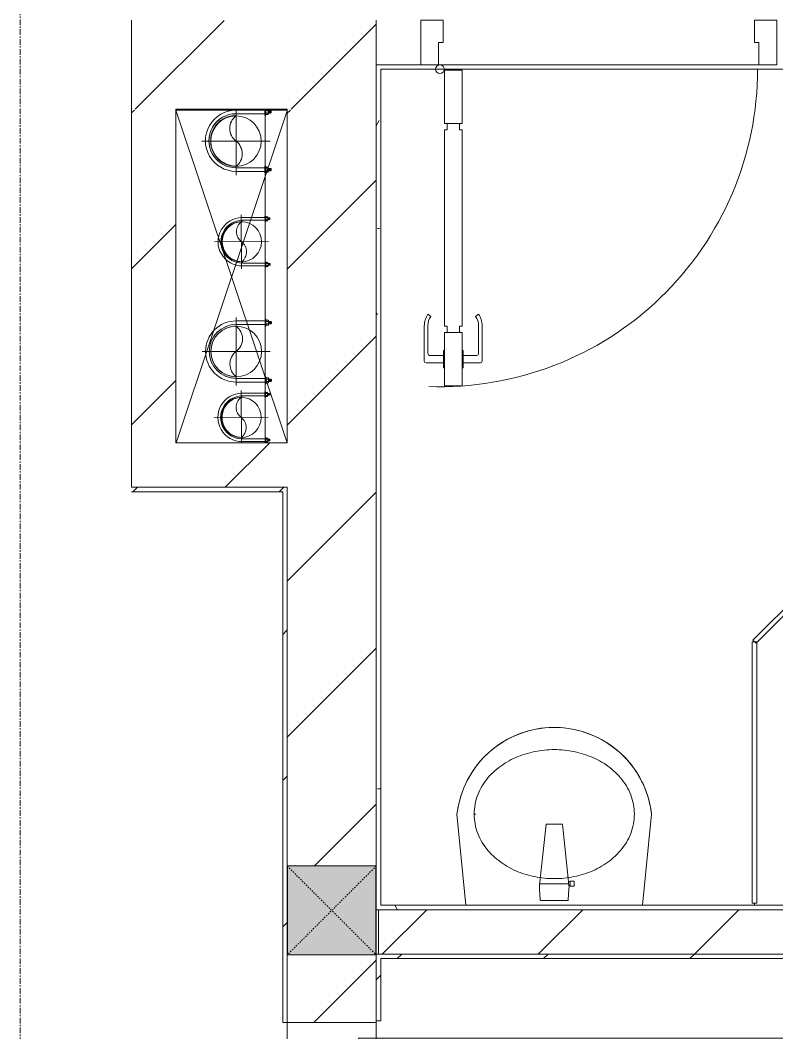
# Model space of a CAD drawing. Header units: millimetres. Extents: x 5121 to 246734, y -48180 to 129206.
# Drawn here: x 118253 to 119953, y 56460 to 58737 of the extents above; entities that cross this region are included whole.
import ezdxf

# ---------------------------------------------------------------- set-up
doc = ezdxf.new("R2010")
doc.units = ezdxf.units.MM
for name, pattern in [('Dash', [6, 3, -3]), ('Grid Line', [22.225, 12.7, -3.175, 3.175, -3.175]), ('IMPORT-CENTER _3_', [10.16, 6.35, -1.27, 1.27, -1.27])]:
    doc.linetypes.add(name, pattern=pattern)
for name, color, linetype, lineweight in [('0-1', 7, 'Continuous', 5), ('0-2', 50, 'Continuous', 9), ('A-DETL-GENF', 92, 'Continuous', 9), ('A-DETL-GENF-1', 50, 'Continuous', 9), ('A-DOOR', 31, 'Continuous', 9), ('A-DOOR-1', 253, 'Continuous', 9), ('A-DOOR-2', 50, 'Continuous', 9), ('A-DOOR-FRAM', 31, 'Continuous', 9), ('A-FLOR-1', 50, 'Continuous', 9), ('A-GLAZ-CURT-1', 253, 'Continuous', 9), ('A-GLAZ-CURT-2', 50, 'Continuous', 9), ('A-WALL', 113, 'Continuous', 9), ('A-WALL-1', 250, 'Continuous', 18), ('A-WALL-PATT-1', 9, 'Continuous', 9), ('A-WALL-PATT-2', 50, 'Continuous', 9), ('A-WALL-PATT-3', 111, 'Continuous', 9), ('G-IMPT', 8, 'Continuous', 9), ('G-IMPT-2', 8, 'IMPORT-CENTER _3_', 9), ('M-EQPM', 50, 'Continuous', 9), ('P-SANR-FIXT-1', 253, 'Continuous', 9), ('P-SANR-FIXT-2', 221, 'Continuous', 9), ('S-COLS', 52, 'Continuous', 9), ('S-COLS-1', 7, 'Continuous', 5), ('S-COLS-5', 52, 'Continuous', 25), ('S-COLS-6', 52, 'Dash', 9), ('S-COLS-HDLN', 52, 'Dash', 9), ('S-GRID-1', 1, 'Grid Line', 9)]:
    doc.layers.add(name, color=color, linetype=linetype, lineweight=lineweight)
pattern_1 = [(45, (0, 0), (-164.40233, 164.40233), [])]
pattern_2 = [(0, (0, 0), (1259.84, 314.96), [103.937, -840.943, 103.937, -840.943, -5039.36]), (0, (0, 0), (1259.84, 314.96), [-1889.76, 103.937, -1785.823, 103.937, -840.943, -2204.72]), (0, (0, 0), (1259.84, 314.96), [-4724.4, 103.937, -525.983, 103.937, -1470.863]), (120, (472.44, 157.48), (-902.68336, 933.57344), [103.937, -840.943, 103.937, -5880.303]), (120, (472.44, 157.48), (-902.68336, 933.57344), [-1048.817, -840.943, 103.937, -1785.823, -3149.6]), (120, (472.44, 157.48), (-902.68336, 933.57344), [-3779.52, 103.937, -840.943, 103.937, -2100.783]), (120, (472.44, 157.48), (-902.68336, 933.57344), [-4828.337, -525.983, 103.937, -1470.863]), (240, (629.92, 787.4), (-357.15664, -1248.53344), [103.937, -840.943, 103.937, -5880.303]), (240, (629.92, 787.4), (-357.15664, -1248.53344), [-1048.817, -840.943, 103.937, -1785.823, -3149.6]), (240, (629.92, 787.4), (-357.15664, -1248.53344), [-3779.52, 103.937, -840.943, 103.937, -2100.783]), (240, (629.92, 787.4), (-357.15664, -1248.53344), [-4828.337, -525.983, 103.937, -1470.863])]
pattern_3 = [(45, (0, 0), (-175.3625, 175.3625), [])]

# ---------------------------------------------------------------- blocks, each defined once
blk = doc.blocks.new('NCV_TKTC_KET CAU_rvt-1-TKCS_MB TỔNG THỂ TẦNG 1')
at = {"layer": 'A-FLOR-1'}
blk.add_line((118602.5, 58534.9), (118852.5, 58534.9), dxfattribs=at)
blk = doc.blocks.new('DOOR_CW_01 CANH MO-PANEL KINH - DIG_02-800x2200-CỬA NHÔM KÍNH-401063-TKCS_MB TỔNG THỂ TẦNG 1')
at = {"layer": 'A-DETL-GENF-1'}
for p, q in [((-347, -182), (-347, -62)), ((-347, -62), (-307, -62)), ((-307, -62), (-307, -182)), ((-307, -182), (-347, -182)), ((-341, -196), (-341, -182)), ((-341, -182), (-313, -182)), ((-313, -182), (-313, -196)), ((-347, -196), (-341, -196)), ((-347, -638), (-347, -196)), ((-307, -196), (-313, -196)), ((-307, -196), (-307, -638)), ((-383.9, -611.2), (-377.3, -615.8)), ((-270.1, -611.2), (-276.7, -615.8)), ((-392, -637), (-392, -716.5)), ((-384, -699.5), (-384, -637)), ((-270, -699.5), (-270, -637)), ((-262, -637), (-262, -716.5)), ((-347, -638), (-341, -638)), ((-307, -652), (-347, -652)), ((-347, -652), (-347, -772)), ((-341, -652), (-341, -638)), ((-313, -652), (-341, -652)), ((-307, -638), (-313, -638)), ((-313, -638), (-313, -652)), ((-307, -772), (-307, -652)), ((-349, -703.5), (-380, -703.5)), ((-349, -692.2), (-349, -731.8)), ((-347, -692.2), (-349, -692.2)), ((-347, -692.2), (-347, -731.8)), ((-307, -692.2), (-307, -731.8)), ((-307, -692.2), (-305, -692.2)), ((-305, -692.2), (-305, -731.8)), ((-305, -703.5), (-274, -703.5)), ((-349, -720.5), (-388, -720.5)), ((-305, -720.5), (-266, -720.5)), ((-349, -731.8), (-347, -731.8)), ((-305, -731.8), (-307, -731.8)), ((-347, -772), (-307, -772))]:
    blk.add_line(p, q, dxfattribs=at)
blk.add_circle((-357, -60), 10, dxfattribs=at)
for centre, radius, start, end in [((-357, -60), 714, 268, 0), ((-347, -637), 45, 145, 180), ((-307, -637), 45, 360, 35), ((-347, -637), 37, 145, 180), ((-307, -637), 37, 0, 35), ((-380, -699.5), 4, 180, 270), ((-274, -699.5), 4, 270, 0), ((-388, -716.5), 4, 180, 270), ((-266, -716.5), 4, 270, 0)]:
    blk.add_arc(centre, radius, start, end, dxfattribs=at)
at = {"layer": 'A-DOOR-2'}
for p, q in [((-400, -50), (-400, 50)), ((-400, 50), (-350, 50)), ((-350, 50), (-350, 0)), ((350, 0), (350, 50)), ((350, 50), (400, 50)), ((400, 50), (400, -50)), ((-360, 0), (-360, -50)), ((-350, 0), (-360, 0)), ((360, 0), (350, 0)), ((360, -50), (360, 0)), ((-360, -50), (-400, -50)), ((-357, -50), (-332, -50)), ((400, -50), (360, -50))]:
    blk.add_line(p, q, dxfattribs=at)
blk = doc.blocks.new('bonruatreo - Chậu rửa-401074-TKCS_MB TỔNG THỂ TẦNG 1')
at = {"layer": 'P-SANR-FIXT-1'}
for p, q in [((198.4, 0), (-198.4, 0)), ((165, 0), (-165, 0)), ((218.6, -205), (198.4, 0)), ((-198.4, 0), (-218.6, -205)), ((176.4, -205), (180.6, -205))]:
    blk.add_line(p, q, dxfattribs=at)
at = {"layer": 'P-SANR-FIXT-1', "flags": 128}
blk.add_lwpolyline([(218.6, -205), (217.4, -213.7), (215.9, -222.4), (214, -231), (211.8, -239.5), (209.3, -247.9), (206.4, -256.2), (203.2, -264.4), (199.6, -272.5), (195.8, -280.4), (191.6, -288.1), (187.1, -295.7), (182.3, -303.1), (177.3, -310.3), (171.9, -317.3), (166.3, -324.1), (160.4, -330.6), (154.2, -336.9), (147.8, -342.9), (141.2, -348.7), (134.3, -354.2), (127.3, -359.4), (120, -364.4), (112.5, -369), (104.9, -373.4), (97.1, -377.4), (89.1, -381.2), (81, -384.6), (72.7, -387.6), (64.4, -390.4), (55.9, -392.8), (47.3, -394.8), (38.7, -396.6), (30, -397.9), (21.3, -399), (12.5, -399.6), (3.7, -400), (-5.1, -399.9), (-13.9, -399.6), (-22.6, -398.8), (-31.4, -397.8), (-40.1, -396.3), (-48.7, -394.5), (-57.2, -392.4), (-65.7, -390), (-74, -387.2), (-82.2, -384.1), (-90.3, -380.6), (-98.3, -376.8), (-106.1, -372.7), (-113.7, -368.3), (-121.1, -363.6), (-128.4, -358.7), (-135.4, -353.4), (-142.2, -347.8), (-148.8, -342), (-155.2, -335.9), (-161.3, -329.6), (-167.2, -323), (-172.8, -316.2), (-178.1, -309.2), (-183.1, -302), (-187.8, -294.6), (-192.2, -287), (-196.4, -279.2), (-200.2, -271.3), (-203.7, -263.2), (-206.8, -255), (-209.7, -246.6), (-212.2, -238.2), (-214.3, -229.7), (-216.1, -221.1), (-217.6, -212.4), (-218.6, -205)], dxfattribs=at)
at = {"layer": 'P-SANR-FIXT-1'}
blk.add_arc((0, -180), 220, 186.525, 353.475, dxfattribs=at)
for points in [[(-180, -205), (-180, -197.6), (-178.6, -182.7), (-172.4, -161.2), (-162.5, -141.1), (-149.4, -123), (-133.8, -107), (-116.1, -93.4), (-96.9, -82.1), (-76.5, -73.2), (-55.2, -66.5), (-33.3, -62.1), (-11.2, -59.9), (11.1, -59.9), (33.3, -62.1), (55.2, -66.5), (76.5, -73.2), (96.9, -82.1), (116.1, -93.4), (133.8, -107.1), (149.5, -123), (162.5, -141.2), (172.4, -161.2), (178.6, -182.7), (180, -197.6), (180, -205)], [(180, -205), (180, -212.4), (178.6, -227.3), (172.4, -248.8), (162.5, -268.8), (149.5, -287), (133.8, -302.9), (116.1, -316.6), (96.9, -327.9), (76.5, -336.8), (55.2, -343.5), (33.3, -347.9), (11.1, -350.1), (-11.2, -350.1), (-33.3, -347.9), (-55.2, -343.5), (-76.5, -336.8), (-96.9, -327.9), (-116.1, -316.6), (-133.8, -303), (-149.4, -287), (-162.5, -268.9), (-172.4, -248.8), (-178.6, -227.3), (-180, -212.4), (-180, -205)]]:
    blk.add_open_spline(points, degree=3, dxfattribs=at)
at = {"layer": 'P-SANR-FIXT-2'}
for p, q in [((-33, -37.3), (-31.4, -12.2)), ((-30.2, -11), (30.2, -11)), ((31.4, -12.2), (33, -37.3)), ((-44.7, -42.8), (-35.6, -42.8)), ((-44.7, -54.2), (-44.7, -42.8)), ((-35.6, -42.8), (-35.6, -44.2)), ((-35.6, -44.2), (-33.1, -44.2)), ((-35.6, -44.2), (-35.6, -52.9)), ((-32.2, -52.9), (-33.1, -44.2)), ((33, -45.4), (18.5, -182.5)), ((-35.6, -54.2), (-44.7, -54.2)), ((-35.6, -52.9), (-35.6, -54.2)), ((-32.2, -52.9), (-35.6, -52.9)), ((32.7, -48.5), (-32.7, -48.5)), ((-18.5, -182.5), (-32.2, -52.9)), ((18.5, -182.5), (-18.5, -182.5))]:
    blk.add_line(p, q, dxfattribs=at)
for centre, radius, start, end in [((-30.1, -12.3), 1.3, 91.2278, 176.4003), ((30.1, -12.3), 1.3, 3.5997, 88.7722), ((5.5, -41.4), 38.7, 173.966, 184.1457), ((-5.5, -41.4), 38.7, 353.966, 6.034)]:
    blk.add_arc(centre, radius, start, end, dxfattribs=at)
blk = doc.blocks.new('System Panel - Glazed-1032473-TKCS_MB TỔNG THỂ TẦNG 1')
at = {"layer": 'A-GLAZ-CURT-2'}
for p, q in [((293.8, 5), (-293.8, 5)), ((-293.8, 5), (-293.8, -5)), ((293.8, -5), (293.8, 5)), ((-293.8, -5), (293.8, -5))]:
    blk.add_line(p, q, dxfattribs=at)
blk = doc.blocks.new('System Panel - Glazed-850629-TKCS_MB TỔNG THỂ TẦNG 1')
at = {"layer": 'A-GLAZ-CURT-2'}
for p, q in [((316.6, 5), (-316.6, 5)), ((-316.6, 5), (-316.6, -5)), ((316.6, -5), (316.6, 5)), ((-316.6, -5), (316.6, -5))]:
    blk.add_line(p, q, dxfattribs=at)
blk = doc.blocks.new('NCV_TKTC_TANG 1_rvt-1-TKCS_MB TỔNG THỂ TẦNG 1')
at = {"layer": 'A-WALL-PATT-1'}
h = blk.add_hatch(dxfattribs=at)
h.set_pattern_fill('FP_11', color=256, style=0, pattern_type=2)
h.set_pattern_definition(pattern_2)
h.paths.add_polyline_path([(119052.6, 58627), (120852.6, 58627), (120852.6, 58637), (119052.6, 58636.9)])
h = blk.add_hatch(dxfattribs=at)
h.set_pattern_fill('FP_11', color=256, style=0, pattern_type=2)
h.set_pattern_definition(pattern_2)
h.paths.add_polyline_path([(119057.6, 56746.9), (119062.6, 56746.9), (119059.1, 58627), (119052.6, 58627), (119052.6, 56746.9)])
h = blk.add_hatch(dxfattribs=at)
h.set_pattern_fill('FP_11', color=256, style=0, pattern_type=2)
h.set_pattern_definition(pattern_2)
h.paths.add_polyline_path([(119227.7, 56736.9), (120842.6, 56736.9), (120842.6, 56746.9), (119052.6, 56746.9), (119052.6, 56736.9), (119062.6, 56736.9)])
h = blk.add_hatch(dxfattribs=at)
h.set_pattern_fill('FP_2', color=256, style=0, pattern_type=2)
h.set_pattern_definition(pattern_3)
h.paths.add_polyline_path([(120952.6, 56636.9), (122752.6, 56636.9), (122752.6, 56736.9), (120952.6, 56736.9)])
h.paths.add_polyline_path([(119643.4, 56636.9), (120852.6, 56636.9), (120852.6, 56736.9), (119057.6, 56736.9), (119057.6, 56636.9), (119350.2, 56636.9)])
at = {"layer": 'A-WALL-PATT-2'}
h = blk.add_hatch(dxfattribs=at)
h.set_pattern_fill('FP_10', color=256, style=0, pattern_type=2)
h.set_pattern_definition(pattern_1)
h.paths.add_polyline_path([(119052.5, 53636.9), (119062.5, 53637.3), (119062.5, 55396.9), (119052.5, 55396.9), (119052.5, 53786.9)])
h.paths.add_polyline_path([(119056.7, 56486.9), (119062.5, 56486.9), (119062.5, 56636.9), (119052.5, 56635.3), (119052.5, 56486.9)])
h = blk.add_hatch(dxfattribs=at)
h.set_pattern_fill('FP_10', color=256, style=0, pattern_type=2)
h.set_pattern_definition(pattern_1)
h.paths.add_polyline_path([(121066.6, 56626.9), (122862.6, 56629.7), (122862.6, 56636.9), (119062.5, 56636.9), (119062.8, 56626.9), (120987.6, 56626.9)])
at = {"layer": 'A-FLOR-1'}
blk.add_line((119902.6, 56746.9), (119902.6, 56751.9), dxfattribs=at)
at = {"layer": 'A-WALL-1'}
for p, q in [((119152.6, 58637), (119052.6, 58637)), ((119052.6, 58637), (119052.6, 58627)), ((119052.6, 58627), (119052.6, 56746.9)), ((119062.6, 58627), (120842.6, 58627)), ((119062.6, 56746.9), (119062.6, 58627)), ((119912.6, 58637), (119192.6, 58637)), ((119052.6, 56746.9), (119052.6, 56736.9)), ((119052.6, 56736.9), (120842.6, 56736.9)), ((120852.6, 56736.9), (119057.6, 56736.9)), ((119057.6, 56736.9), (119057.6, 56636.9)), ((119254.1, 56746.9), (119062.6, 56746.9)), ((120842.6, 56746.9), (119651, 56746.9)), ((119062.5, 56636.9), (119052.5, 56636.9)), ((119052.5, 56636.9), (119052.5, 56486.9)), ((119057.6, 56636.9), (120852.6, 56636.9)), ((120852.6, 56636.9), (119062.5, 56636.9)), ((119062.5, 56486.9), (119062.5, 56626.9)), ((119062.5, 56626.9), (122862.6, 56626.9)), ((119052.5, 56486.9), (119062.5, 56486.9))]:
    blk.add_line(p, q, dxfattribs=at)
at = {"layer": 'A-DOOR-1'}
blk.add_blockref('DOOR_CW_01 CANH MO-PANEL KINH - DIG_02-800x2200-CỬA NHÔM KÍNH-401063-TKCS_MB TỔNG THỂ TẦNG 1', (119552.6, 58686.9), dxfattribs=at)
at = {"layer": 'A-GLAZ-CURT-1'}
for name, p, rotation in [('System Panel - Glazed-850629-TKCS_MB TỔNG THỂ TẦNG 1', (120126.4, 57563.5), 44.99999999999893), ('System Panel - Glazed-1032473-TKCS_MB TỔNG THỂ TẦNG 1', (119902.6, 57045.8), 89.99999999999919)]:
    blk.add_blockref(name, p, dxfattribs=dict(at, rotation=rotation))
at = {"layer": 'P-SANR-FIXT-1', "rotation": 180}
blk.add_blockref('bonruatreo - Chậu rửa-401074-TKCS_MB TỔNG THỂ TẦNG 1', (119452.6, 56746.9), dxfattribs=at)
blk = doc.blocks.new('TKTC_XREF_251221_MB TANG 1 - TKTC_XREF_260130_MB TANG 1_dwg_CUM U_DN100-V312-TKCS_MB TỔNG THỂ TẦNG 1')
at = {"layer": 'G-IMPT'}
for p, q in [((-79.1, 66.6), (-79.1, 63.4)), ((-76.6, 66.6), (-76.6, 63.4)), ((-74.6, 66.6), (-74.6, 63.4)), ((-72.7, 69.3), (-72.7, 60.7)), ((-66.9, 67.9), (-71.7, 67.9)), ((-66.9, 62.1), (-71.7, 62.1)), ((-65, 69), (0, 69)), ((-79.1, -63.4), (-79.1, -66.6)), ((-76.6, -63.4), (-76.6, -66.6)), ((-74.6, -63.4), (-74.6, -66.6)), ((-72.7, -60.7), (-72.7, -69.3)), ((-66.9, -62.1), (-71.7, -62.1)), ((-66.9, -67.9), (-71.7, -67.9)), ((-66.9, -72.7), (-66.9, -70.8)), ((-65, -69), (0, -69))]:
    blk.add_line(p, q, dxfattribs=at)
at = {"layer": 'G-IMPT', "flags": 128}
for points in [[(-72.7, 67.6), (-78.1, 67.6), (-78.1, 62.4), (-72.7, 62.4)], [(-71.7, 59.2), (-66.9, 59.2), (-66.9, 70.8), (-71.7, 70.8)], [(-66.9, 70.8), (-66.9, 72.7), (-65, 72.7), (-65, 57.3), (-66.9, 57.3), (-66.9, 59.2)], [(-65, 61), (0, 61), (0, 57)], [(-66.9, -59.2), (-66.9, -57.3), (-65, -57.3), (-65, -72.6)], [(-65, -61), (0, -61), (0, -57)], [(-72.7, -62.4), (-78.1, -62.4), (-78.1, -67.6), (-72.7, -67.6)], [(-71.7, -70.8), (-66.9, -70.8), (-66.9, -59.2), (-71.7, -59.2)]]:
    blk.add_lwpolyline(points, dxfattribs=at)
at = {"layer": 'G-IMPT'}
for centre, radius, start, end in [((-78.1, 66.6), 0.96, 90, 180), ((-78.1, 63.4), 0.96, 180, 270), ((-71.1, 69.3), 1.56, 112.6199, 247.3801), ((-67.9, 65), 4.8, 143.1301, 216.8699), ((-71.1, 60.7), 1.56, 112.6199, 247.3801), ((0, 0), 69, 270, 90), ((0, 0), 61, 270, 90), ((0, 0), 57, 270, 90), ((-78.1, -63.4), 0.96, 90, 180), ((-78.1, -66.6), 0.96, 180, 270), ((-71.1, -60.7), 1.56, 112.6199, 247.3801), ((-67.9, -65), 4.8, 143.1301, 216.8699), ((-71.1, -69.3), 1.56, 112.6199, 247.3801)]:
    blk.add_arc(centre, radius, start, end, dxfattribs=at)
blk = doc.blocks.new('TKTC_XREF_251221_MB TANG 1 - TKTC_XREF_260130_MB TANG 1_dwg_$cc-V313-TKCS_MB TỔNG THỂ TẦNG 1')
at = {"layer": 'G-IMPT'}
blk.add_circle((0, 0), 0.5, dxfattribs=at)
for centre, radius, start, end in [((0, 0), 0.5, 90, 270), ((0.188, 0.25), 0.313, 126.8699, 233.1301), ((-0.188, -0.25), 0.313, 306.8699, 53.1301)]:
    blk.add_arc(centre, radius, start, end, dxfattribs=at)
at = {"layer": 'G-IMPT-2'}
for p, q in [((0, -0.633), (0, 0.673)), ((-0.673, 0), (0.673, 0))]:
    blk.add_line(p, q, dxfattribs=at)
blk = doc.blocks.new('TKTC_XREF_251221_MB TANG 1 - TKTC_XREF_260130_MB TANG 1_dwg_$cc-4202122-TKCS_MB TỔNG THỂ TẦNG 1')
at = {"layer": 'G-IMPT'}
blk.add_circle((0, 0), 0.5, dxfattribs=at)
for centre, radius, start, end in [((0, 0), 0.5, 90, 270), ((0.188, 0.25), 0.313, 126.8699, 233.1301), ((-0.188, -0.25), 0.313, 306.8699, 53.1301)]:
    blk.add_arc(centre, radius, start, end, dxfattribs=at)
at = {"layer": 'G-IMPT-2'}
for p, q in [((0, -0.673), (0, 0.673)), ((-0.673, 0), (0.673, 0))]:
    blk.add_line(p, q, dxfattribs=at)
blk = doc.blocks.new('TKTC_XREF_251221_MB TANG 1 - TKTC_XREF_260130_MB TANG 1_dwg_CUM U_DN100-V207-TKCS_MB TỔNG THỂ TẦNG 1')
at = {"layer": 'G-IMPT'}
blk.add_hatch(color=256, dxfattribs=at).paths.add_polyline_path([(0, 61), (0, 57), (25.4, 50.7), (36.6, 43.1), (47.8, 30.5), (54.6, 15.8), (55.1, 14.6), (57, 0), (52.8, -20.2), (43.1, -36.6), (30.5, -47.8), (15.8, -54.6), (14.7, -55.1), (0, -58.9), (0, -61), (28.5, -53.7), (40.3, -45.3), (45.3, -40.3), (53.7, -28.5), (59.1, -14.8), (61, 0), (53.7, 28.5), (45.3, 40.3), (32.5, 51.3), (25.1, 55), (14.8, 59.1)])
for p, q in [((-72.7, 69.3), (-72.7, 60.7)), ((-65, 69), (0, 69)), ((-79.1, 66.6), (-79.1, 63.4)), ((-76.6, 66.6), (-76.6, 63.4)), ((-74.6, 66.6), (-74.6, 63.4)), ((-66.9, 67.9), (-71.7, 67.9)), ((-66.9, 62.1), (-71.7, 62.1)), ((-79.1, -63.4), (-79.1, -66.6)), ((-76.6, -63.4), (-76.6, -66.6)), ((-74.6, -63.4), (-74.6, -66.6)), ((-72.7, -60.7), (-72.7, -69.3)), ((-66.9, -62.1), (-71.7, -62.1)), ((-66.9, -67.9), (-71.7, -67.9)), ((-65, -69), (0, -69))]:
    blk.add_line(p, q, dxfattribs=at)
at = {"layer": 'G-IMPT', "flags": 128}
for points in [[(-71.7, 59.2), (-66.9, 59.2), (-66.9, 70.8), (-71.7, 70.8)], [(-66.9, 70.8), (-66.9, 72.7), (-65, 72.7), (-65, 57.3), (-66.9, 57.3), (-66.9, 59.2)], [(-72.7, 67.6), (-78.1, 67.6), (-78.1, 62.4), (-72.7, 62.4)], [(-65, 61), (0, 61), (0, 57)], [(-72.7, -62.4), (-78.1, -62.4), (-78.1, -67.6), (-72.7, -67.6)], [(-71.7, -70.8), (-66.9, -70.8), (-66.9, -59.2), (-71.7, -59.2)], [(-66.9, -59.2), (-66.9, -57.3), (-65, -57.3), (-65, -72.7), (-66.9, -72.7), (-66.9, -70.8)], [(-65, -61), (0, -61), (0, -57)]]:
    blk.add_lwpolyline(points, dxfattribs=at)
at = {"layer": 'G-IMPT'}
for centre, radius, start, end in [((-71.1, 69.3), 1.56, 112.6199, 247.3801), ((0, 0), 69, 270, 90), ((-78.1, 66.6), 0.96, 90, 180), ((-78.1, 63.4), 0.96, 180, 270), ((-67.9, 65), 4.8, 143.1301, 216.8699), ((-71.1, 60.7), 1.56, 112.6199, 247.3801), ((0, 0), 61, 270, 90), ((0, 0), 57, 270, 90), ((-78.1, -63.4), 0.96, 90, 180), ((-78.1, -66.6), 0.96, 180, 270), ((-71.1, -60.7), 1.56, 112.6199, 247.3801), ((-67.9, -65), 4.8, 143.1301, 216.8699), ((-71.1, -69.3), 1.56, 112.6199, 247.3801)]:
    blk.add_arc(centre, radius, start, end, dxfattribs=at)
blk = doc.blocks.new('TKTC_XREF_251221_MB TANG 1 - TKTC_XREF_260130_MB TANG 1_dwg_CUM U_DN100-V314-TKCS_MB TỔNG THỂ TẦNG 1')
at = {"layer": 'G-IMPT'}
blk.add_hatch(color=256, dxfattribs=at).paths.add_polyline_path([(0, 61), (0, 57), (23.7, 51.4), (36.6, 43.1), (47.8, 30.5), (54.6, 15.8), (55.1, 14.8), (57, 0), (52.4, -21.3), (43.1, -36.6), (30.5, -47.8), (15.8, -54.6), (14.3, -55.1), (0, -58.9), (0, -61), (28.5, -53.7), (40.3, -45.3), (45.3, -40.3), (53.7, -28.5), (60.5, -3.6), (60.5, 3.6), (53.7, 28.5), (45.3, 40.3), (35, 49.4), (23.7, 55.7), (14.3, 59.1)])
for p, q in [((-72.7, 69.3), (-72.7, 60.7)), ((-65, 69), (0, 69)), ((-79.1, 66.6), (-79.1, 63.4)), ((-76.6, 66.6), (-76.6, 63.4)), ((-74.6, 66.6), (-74.6, 63.4)), ((-66.9, 67.9), (-71.7, 67.9)), ((-66.9, 62.1), (-71.7, 62.1)), ((-79.1, -63.4), (-79.1, -66.6)), ((-76.6, -63.4), (-76.6, -66.6)), ((-74.6, -63.4), (-74.6, -66.6)), ((-72.7, -60.7), (-72.7, -69.3)), ((-66.9, -62.1), (-71.7, -62.1)), ((-66.9, -67.9), (-71.7, -67.9)), ((-65, -69), (0, -69))]:
    blk.add_line(p, q, dxfattribs=at)
at = {"layer": 'G-IMPT', "flags": 128}
for points in [[(-71.7, 59.2), (-66.9, 59.2), (-66.9, 70.8), (-71.7, 70.8)], [(-66.9, 70.8), (-66.9, 72.7), (-65, 72.7), (-65, 57.3), (-66.9, 57.3), (-66.9, 59.2)], [(-72.7, 67.6), (-78.1, 67.6), (-78.1, 62.4), (-72.7, 62.4)], [(-65, 61), (0, 61), (0, 57)], [(-72.7, -62.4), (-78.1, -62.4), (-78.1, -67.6), (-72.7, -67.6)], [(-71.7, -70.8), (-66.9, -70.8), (-66.9, -59.2), (-71.7, -59.2)], [(-66.9, -59.2), (-66.9, -57.3), (-65, -57.3), (-65, -71)], [(-65, -61), (0, -61), (0, -57)]]:
    blk.add_lwpolyline(points, dxfattribs=at)
at = {"layer": 'G-IMPT'}
for centre, radius, start, end in [((-71.1, 69.3), 1.56, 112.6199, 247.3801), ((0, 0), 69, 270, 90), ((-78.1, 66.6), 0.96, 90, 180), ((-78.1, 63.4), 0.96, 180, 270), ((-67.9, 65), 4.8, 143.1301, 216.8699), ((-71.1, 60.7), 1.56, 112.6199, 247.3801), ((0, 0), 61, 270, 90), ((0, 0), 57, 270, 90), ((-78.1, -63.4), 0.96, 90, 180), ((-78.1, -66.6), 0.96, 180, 270), ((-71.1, -60.7), 1.56, 112.6199, 247.3801), ((-67.9, -65), 4.8, 143.1301, 216.8699), ((-71.1, -69.3), 1.56, 112.6199, 247.3801)]:
    blk.add_arc(centre, radius, start, end, dxfattribs=at)
blk = doc.blocks.new('TKTC_XREF_251221_MB TANG 1 - TKTC_XREF_260130_MB TANG 1_dwg_$cc-V315-TKCS_MB TỔNG THỂ TẦNG 1')
at = {"layer": 'G-IMPT'}
blk.add_circle((0, 0), 0.5, dxfattribs=at)
for centre, radius, start, end in [((0, 0), 0.5, 90, 270), ((0.188, 0.25), 0.313, 126.8699, 233.1301), ((-0.188, -0.25), 0.313, 306.8699, 53.1301)]:
    blk.add_arc(centre, radius, start, end, dxfattribs=at)
at = {"layer": 'G-IMPT-2'}
for p, q in [((0, -0.673), (0, 0.631)), ((-0.673, 0), (0.673, 0))]:
    blk.add_line(p, q, dxfattribs=at)
blk = doc.blocks.new('TKTC_XREF_251221_MB TANG 1 - TKTC_XREF_260130_MB TANG 1_dwg_CUM U_DN100-V206-TKCS_MB TỔNG THỂ TẦNG 1')
at = {"layer": 'G-IMPT'}
for p, q in [((-79.1, 66.6), (-79.1, 63.4)), ((-76.6, 66.6), (-76.6, 63.4)), ((-74.6, 66.6), (-74.6, 63.4)), ((-72.7, 69.3), (-72.7, 60.7)), ((-66.9, 67.9), (-71.7, 67.9)), ((-66.9, 62.1), (-71.7, 62.1)), ((-65, 69), (0, 69)), ((-79.1, -63.4), (-79.1, -66.6)), ((-76.6, -63.4), (-76.6, -66.6)), ((-74.6, -63.4), (-74.6, -66.6)), ((-72.7, -60.7), (-72.7, -69.3)), ((-66.9, -62.1), (-71.7, -62.1)), ((-66.9, -67.9), (-71.7, -67.9)), ((-65, -69), (0, -69))]:
    blk.add_line(p, q, dxfattribs=at)
at = {"layer": 'G-IMPT', "flags": 128}
for points in [[(-72.7, 67.6), (-78.1, 67.6), (-78.1, 62.4), (-72.7, 62.4)], [(-71.7, 59.2), (-66.9, 59.2), (-66.9, 70.8), (-71.7, 70.8)], [(-66.9, 70.8), (-66.9, 72.7), (-65, 72.7), (-65, 57.3), (-66.9, 57.3), (-66.9, 59.2)], [(-65, 61), (0, 61), (0, 57)], [(-66.9, -59.2), (-66.9, -57.3), (-65, -57.3), (-65, -72.7), (-66.9, -72.7), (-66.9, -70.8)], [(-65, -61), (0, -61), (0, -57)], [(-72.7, -62.4), (-78.1, -62.4), (-78.1, -67.6), (-72.7, -67.6)], [(-71.7, -70.8), (-66.9, -70.8), (-66.9, -59.2), (-71.7, -59.2)]]:
    blk.add_lwpolyline(points, dxfattribs=at)
at = {"layer": 'G-IMPT'}
for centre, radius, start, end in [((-78.1, 66.6), 0.96, 90, 180), ((-78.1, 63.4), 0.96, 180, 270), ((-71.1, 69.3), 1.56, 112.6199, 247.3801), ((-67.9, 65), 4.8, 143.1301, 216.8699), ((-71.1, 60.7), 1.56, 112.6199, 247.3801), ((0, 0), 69, 270, 90), ((0, 0), 61, 270, 90), ((0, 0), 57, 270, 90), ((-78.1, -63.4), 0.96, 90, 180), ((-78.1, -66.6), 0.96, 180, 270), ((-71.1, -60.7), 1.56, 112.6199, 247.3801), ((-67.9, -65), 4.8, 143.1301, 216.8699), ((-71.1, -69.3), 1.56, 112.6199, 247.3801)]:
    blk.add_arc(centre, radius, start, end, dxfattribs=at)
blk = doc.blocks.new('TKTC_XREF_251221_MB TANG 1 - TKTC_XREF_260130_MB TANG 1_dwg_$cc-4202118-TKCS_MB TỔNG THỂ TẦNG 1')
at = {"layer": 'G-IMPT'}
blk.add_circle((0, 0), 0.5, dxfattribs=at)
for centre, radius, start, end in [((0, 0), 0.5, 90, 270), ((0.188, 0.25), 0.313, 126.8699, 233.1301), ((-0.188, -0.25), 0.313, 306.8699, 53.1301)]:
    blk.add_arc(centre, radius, start, end, dxfattribs=at)
at = {"layer": 'G-IMPT-2'}
for p, q in [((0, -0.673), (0, 0.673)), ((-0.673, 0), (0.673, 0))]:
    blk.add_line(p, q, dxfattribs=at)
blk = doc.blocks.new('TKTC_XREF_251221_MB TANG 1 - TKTC_XREF_260130_MB TANG 1_dwg-4202109-TKCS_MB TỔNG THỂ TẦNG 1')
at = {"layer": 'G-IMPT'}
for p, q in [((-84349, -343559.7), (-84349, -342809.7)), ((-84299.2, -342809.6), (-84299.2, -343559.7))]:
    blk.add_line(p, q, dxfattribs=at)
for name, p, xscale, yscale, zscale, rotation in [('TKTC_XREF_251221_MB TANG 1 - TKTC_XREF_260130_MB TANG 1_dwg_$cc-V315-TKCS_MB TỔNG THỂ TẦNG 1', (-84414.3, -342881.5), 113.7150000000091, 113.7150000000091, 113.7150000000091, 359.9990086636432), ('TKTC_XREF_251221_MB TANG 1 - TKTC_XREF_260130_MB TANG 1_dwg_CUM U_DN100-V314-TKCS_MB TỔNG THỂ TẦNG 1', (-84414.3, -342880.6), 0.9975000000000005, 0.9975000000000005, 0.9975000000000005, 180.000991338195), ('TKTC_XREF_251221_MB TANG 1 - TKTC_XREF_260130_MB TANG 1_dwg_$cc-4202118-TKCS_MB TỔNG THỂ TẦNG 1', (-84402, -343107.7), 90.00000000005107, 90.00000000005107, 90.00000000005107, 0.3740267799372842), ('TKTC_XREF_251221_MB TANG 1 - TKTC_XREF_260130_MB TANG 1_dwg_CUM U_DN100-V207-TKCS_MB TỔNG THỂ TẦNG 1', (-84413.8, -343354.4), 0.9974999999999965, 0.9974999999999965, 0.9974999999999965, 180.0009913385626), ('TKTC_XREF_251221_MB TANG 1 - TKTC_XREF_260130_MB TANG 1_dwg_$cc-V313-TKCS_MB TỔNG THỂ TẦNG 1', (-84402.6, -343502.7), 90.00000000005107, 90.00000000005107, 90.00000000005107, 0.3740267799372842)]:
    blk.add_blockref(name, p, dxfattribs=dict(xscale=xscale, yscale=yscale, zscale=zscale, rotation=rotation))
at = {"extrusion": (0, 0, -1)}
for name, p, xscale, yscale, zscale, rotation in [('TKTC_XREF_251221_MB TANG 1 - TKTC_XREF_260130_MB TANG 1_dwg_CUM U_DN100-V206-TKCS_MB TỔNG THỂ TẦNG 1', (84400.1, -343107.7), 0.7894736842105242, 0.7894736842105242, -0.7894736842105242, 359.6259732184666), ('TKTC_XREF_251221_MB TANG 1 - TKTC_XREF_260130_MB TANG 1_dwg_$cc-4202122-TKCS_MB TỔNG THỂ TẦNG 1', (84413.8, -343354.4), 113.7150000000092, 113.7150000000092, -113.7150000000092, 179.9990086636432), ('TKTC_XREF_251221_MB TANG 1 - TKTC_XREF_260130_MB TANG 1_dwg_CUM U_DN100-V312-TKCS_MB TỔNG THỂ TẦNG 1', (84400.7, -343502.7), 0.7894736842105242, 0.7894736842105242, -0.7894736842105242, 359.6259732184666)]:
    blk.add_blockref(name, p, dxfattribs=dict(at, xscale=xscale, yscale=yscale, zscale=zscale, rotation=rotation))
blk = doc.blocks.new('TKTC_XREF_251221_MB TANG 1 - TKTC_XREF_251221_MB TANG 1-2038492-TKCS_MB TỔNG THỂ TẦNG 1')
blk.add_blockref('TKTC_XREF_251221_MB TANG 1 - TKTC_XREF_260130_MB TANG 1_dwg-4202109-TKCS_MB TỔNG THỂ TẦNG 1', (169499.1, 384109.7))
blk = doc.blocks.new('FD_05 - FD_05-1000x2200mm-835433-TKCS_MB TỔNG THỂ TẦNG 1')
at = {"layer": 'A-DETL-GENF'}
for p, q in [((510, -100), (470, -100)), ((470, -100), (470, -1120)), ((510, -1120), (510, -100)), ((470, -1120), (510, -1120))]:
    blk.add_line(p, q, dxfattribs=at)
blk.add_arc((510, -100), 1020, 180, 267.7525, dxfattribs=at)
at = {"layer": 'A-DOOR-FRAM'}
for p, q in [((-545, 100), (-500, 100)), ((-545, -100), (-545, 100)), ((-500, 100), (-500, -60)), ((500, 100), (545, 100)), ((500, -60), (500, 100)), ((545, 100), (545, -100)), ((-500, -60), (-510, -60)), ((-510, -60), (-510, -100)), ((510, -60), (500, -60)), ((510, -100), (510, -60)), ((-510, -100), (-545, -100)), ((545, -100), (510, -100))]:
    blk.add_line(p, q, dxfattribs=at)
blk = doc.blocks.new('G1_SOF - BO TRU - 200x200-3051103-TKCS_MB TỔNG THỂ TẦNG 1')
at = {"layer": 'S-COLS-HDLN'}
for p, q in [((-100, -100), (100, 100)), ((100, -100), (-100, 100))]:
    blk.add_line(p, q, dxfattribs=at)

msp = doc.modelspace()

# ---------------------------------------------------------------- hatches: boundary and pattern name
at = {"layer": 'A-WALL-PATT-3'}
h = msp.add_hatch(dxfattribs=at)
h.set_pattern_fill('FP_1', color=256, style=0, pattern_type=2)
h.set_pattern_definition(pattern_3)
h.paths.add_polyline_path([(118893.2, 58536.9), (119052.5, 58536.9), (119052.5, 58736.9), (118502.5, 58736.3), (118502.6, 58536.9), (118853.8, 58536.9)])
h = msp.add_hatch(dxfattribs=at)
h.set_pattern_fill('FP_1', color=256, style=0, pattern_type=2)
h.set_pattern_definition(pattern_3)
h.paths.add_polyline_path([(118602.5, 57786.9), (118601.1, 58536.9), (118502.5, 58534.9), (118502.6, 57786.9), (118602.1, 57786.9)])
h = msp.add_hatch(dxfattribs=at)
h.set_pattern_fill('FP_1', color=256, style=0, pattern_type=2)
h.set_pattern_definition(pattern_3)
h.paths.add_polyline_path([(118852.9, 57686.9), (119052.5, 57686.9), (119052.5, 58536.9), (118852.5, 58534.9), (118852.5, 57686.9)])
h = msp.add_hatch(dxfattribs=at)
h.set_pattern_fill('FP_1', color=256, style=0, pattern_type=2)
h.set_pattern_definition(pattern_3)
h.paths.add_polyline_path([(118502.6, 57686.9), (118852.5, 57686.9), (118852, 57786.9), (118502.5, 57786.9), (118502.5, 57686.9)])
h = msp.add_hatch(dxfattribs=at)
h.set_pattern_fill('FP_43', color=256, style=0, pattern_type=2)
h.set_pattern_definition(pattern_1)
h.paths.add_polyline_path([(118842.5, 57676.9), (118842.4, 57686.9), (118502.5, 57686.6), (118503.4, 57676.9), (118823.2, 57676.9)])
h = msp.add_hatch(dxfattribs=at)
h.set_pattern_fill('FP_43', color=256, style=0, pattern_type=2)
h.set_pattern_definition(pattern_1)
h.paths.add_polyline_path([(118852.5, 53636.9), (118852.5, 55393.3), (118842.5, 55391.1), (118842.5, 53636.9)])
h.paths.add_polyline_path([(118852.5, 56483.3), (118852.5, 57686.9), (118842.5, 57686.9), (118842.5, 56483.3)])
h = msp.add_hatch(dxfattribs=at)
h.set_pattern_fill('FP_1', color=256, style=0, pattern_type=2)
h.set_pattern_definition(pattern_3)
h.paths.add_polyline_path([(119052.5, 53636.9), (119052.5, 55393.3), (118852.5, 55393.3), (118852.9, 53636.9)])
h.paths.add_polyline_path([(119012.5, 56483.3), (119052.5, 56483.3), (119052.5, 56635.3), (118852.5, 56635.3), (118852.9, 56483.3)])
h.paths.add_polyline_path([(118852.5, 56835.3), (119052.5, 56835.3), (119052.5, 57686.9), (118852.5, 57686.9), (118852.5, 57142.6)])
at = {"layer": 'S-COLS-1'}
msp.add_hatch(color=256, dxfattribs=at).paths.add_polyline_path([(118852.5, 56635.3), (119052.5, 56636.9), (119052.5, 56835.3), (118852.5, 56835.3), (118852.5, 56636.9)])

# ---------------------------------------------------------------- linework, layer by layer
at = {"layer": '0-2'}
for p, q in [((118852.2, 57786.9), (118602.5, 58534.9)), ((118602.5, 58534.9), (118852.5, 58534.9)), ((118603.1, 57786.7), (118852.5, 58533.6))]:
    msp.add_line(p, q, dxfattribs=at)
at = {"layer": 'A-WALL'}
for p, q in [((118852.5, 57686.9), (118852.5, 56835.3)), ((118852.5, 56835.3), (119052.5, 56835.3)), ((118852.5, 56635.3), (118852.5, 56483.3)), ((119052.5, 56635.3), (118852.5, 56635.3))]:
    msp.add_line(p, q, dxfattribs=at)
at = {"layer": 'A-WALL-1'}
for p, q in [((118502.5, 58736.9), (118502.5, 57686.9)), ((119052.5, 56835.3), (119052.5, 58736.9)), ((118602.5, 57786.9), (118602.5, 58536.9)), ((118602.5, 58536.9), (118852.5, 58536.9)), ((118852.5, 58536.9), (118852.5, 57786.9)), ((118852.5, 57786.9), (118602.5, 57786.9)), ((118502.5, 57686.9), (118852.5, 57686.9)), ((118502.5, 57676.9), (118842.5, 57676.9)), ((118842.5, 57676.9), (118842.5, 56483.3)), ((118852.5, 56635.3), (118852.5, 56835.3)), ((119052.5, 56483.3), (119052.5, 56635.3)), ((118842.5, 56483.3), (118852.5, 56483.3))]:
    msp.add_line(p, q, dxfattribs=at)
at = {"layer": 'S-COLS'}
for p, q in [((119052.5, 56835.3), (118852.5, 56835.3)), ((118852.5, 56635.3), (119052.5, 56635.3))]:
    msp.add_line(p, q, dxfattribs=at)
at = {"layer": 'S-COLS-5'}
for p, q in [((118852.5, 56835.3), (118852.5, 56635.3)), ((119052.5, 56635.3), (119052.5, 56835.3))]:
    msp.add_line(p, q, dxfattribs=at)
at = {"layer": 'S-GRID-1'}
msp.add_line((118252.6, 23210.6), (118252.6, 74295.7), dxfattribs=at)

# ---------------------------------------------------------------- block references
at = {"layer": '0-1'}
for name in ['NCV_TKTC_KET CAU_rvt-1-TKCS_MB TỔNG THỂ TẦNG 1', 'NCV_TKTC_TANG 1_rvt-1-TKCS_MB TỔNG THỂ TẦNG 1']:
    msp.add_blockref(name, (0, 0), dxfattribs=at)
at = {"layer": 'A-DOOR', "rotation": 90.0000000000001}
msp.add_blockref('FD_05 - FD_05-1000x2200mm-835433-TKCS_MB TỔNG THỂ TẦNG 1', (118952.5, 55938.3), dxfattribs=at)
at = {"layer": 'M-EQPM'}
msp.add_blockref('TKTC_XREF_251221_MB TANG 1 - TKTC_XREF_251221_MB TANG 1-2038492-TKCS_MB TỔNG THỂ TẦNG 1', (33652.6, 17236.9), dxfattribs=at)
at = {"layer": 'S-COLS-6', "rotation": 180}
msp.add_blockref('G1_SOF - BO TRU - 200x200-3051103-TKCS_MB TỔNG THỂ TẦNG 1', (118952.5, 56735.3), dxfattribs=at)

doc.saveas('drawing.dxf')
